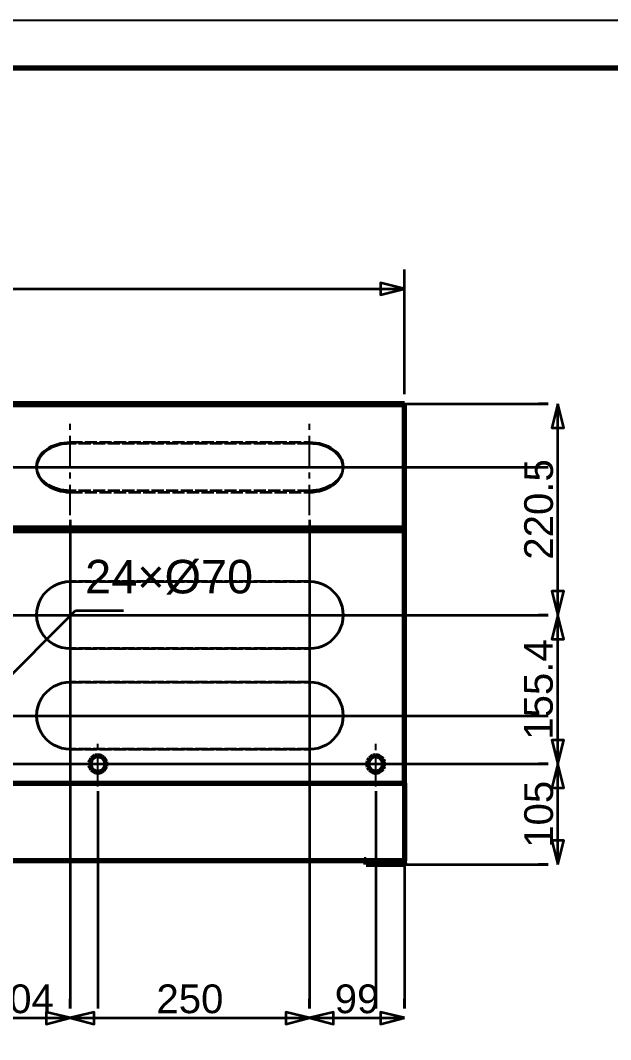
# Model space of a CAD drawing. Header units: millimetres. Extents: x 0 to 420, y 0 to 297.
# Drawn here: x 175.9 to 237.5, y 190.7 to 297 of the extents above; entities that cross this region are included whole.
import ezdxf
from ezdxf.enums import TextEntityAlignment as Align

# ---------------------------------------------------------------- set-up
doc = ezdxf.new("R2010")
doc.units = ezdxf.units.MM
doc.linetypes.add('CENTER', pattern=[5.08, 3.175, -0.635, 0.635, -0.635])
doc.linetypes.add('DASHED', pattern=[1.524, 1.27, -0.254])
doc.styles.add('GOST', font='Arial')

msp = doc.modelspace()

# ---------------------------------------------------------------- linework, layer by layer
at = {"color": 7, "lineweight": 35}
for p, q in [((216, 258), (216, 271)), ((65, 269), (216, 269)), ((216, 257), (231, 257)), ((231, 257), (230, 257)), ((232, 234.95), (232, 257)), ((80.4, 250.38), (231, 250.38)), ((105.4, 250.38), (231, 250.38)), ((115.8, 250.38), (231, 250.38)), ((140.8, 250.38), (231, 250.38)), ((151.2, 250.38), (231, 250.38)), ((176.2, 250.38), (231, 250.38)), ((186.6, 250.38), (231, 250.38)), ((211.6, 250.38), (231, 250.38)), ((181.1, 244.88), (181.1, 193.91)), ((206.1, 244.88), (206.1, 193.91)), ((173.17, 226.92), (181.66, 235.41)), ((181.66, 235.41), (186.66, 235.41)), ((80.4, 234.95), (231, 234.95)), ((105.4, 234.95), (231, 234.95)), ((115.8, 234.95), (231, 234.95)), ((140.8, 234.95), (231, 234.95)), ((151.2, 234.95), (231, 234.95)), ((176.2, 234.95), (231, 234.95)), ((186.6, 234.95), (231, 234.95)), ((211.6, 234.95), (231, 234.95)), ((231, 234.95), (230, 234.95)), ((231, 234.95), (230, 234.95)), ((232, 219.41), (232, 234.95)), ((181.1, 229.45), (181.1, 193.91)), ((206.1, 229.45), (206.1, 193.91)), ((80.4, 224.45), (231, 224.45)), ((105.4, 224.45), (231, 224.45)), ((115.8, 224.45), (231, 224.45)), ((140.8, 224.45), (231, 224.45)), ((151.2, 224.45), (231, 224.45)), ((176.2, 224.45), (231, 224.45)), ((186.6, 224.45), (231, 224.45)), ((211.6, 224.45), (231, 224.45)), ((70.85, 219.41), (231, 219.41)), ((99.85, 219.41), (231, 219.41)), ((128.85, 219.41), (231, 219.41)), ((157.85, 219.41), (231, 219.41)), ((186.85, 219.41), (231, 219.41)), ((215.85, 219.41), (231, 219.41)), ((231, 219.41), (230, 219.41)), ((231, 219.41), (230, 219.41)), ((232, 208.91), (232, 219.41)), ((181.1, 218.95), (181.1, 193.91)), ((206.1, 218.95), (206.1, 193.91)), ((184, 216.56), (184, 193.91)), ((213, 216.56), (213, 193.91)), ((216, 208.91), (216, 193.91)), ((216, 208.91), (231, 208.91)), ((231, 208.91), (230, 208.91)), ((181.1, 193.91), (181.1, 194.91)), ((181.1, 193.91), (181.1, 194.91)), ((206.1, 193.91), (206.1, 194.91)), ((206.1, 193.91), (206.1, 194.91)), ((216, 193.91), (216, 194.91)), ((170.7, 192.91), (181.1, 192.91)), ((181.1, 192.91), (206.1, 192.91)), ((206.1, 192.91), (216, 192.91))]:
    msp.add_line(p, q, dxfattribs=at)
at = {"color": 1, "lineweight": 70}
for p, q in [((216, 257), (65, 257)), ((216, 256.88), (65, 256.88)), ((216, 256.99), (216, 257)), ((216, 257), (216, 257)), ((216, 257), (216, 257)), ((216, 256.98), (216, 256.99)), ((216, 256.99), (216, 256.99)), ((216, 256.97), (216, 256.98)), ((216, 256.98), (216, 256.98)), ((216, 256.96), (216, 256.97)), ((216, 256.95), (216, 256.96)), ((216, 256.94), (216, 256.95)), ((216, 256.92), (216, 256.94)), ((216, 256.91), (216, 256.92)), ((216, 256.89), (216, 256.91)), ((216, 256.88), (216, 256.89)), ((216, 244.03), (216, 256.88)), ((216, 244.03), (65, 244.03)), ((216, 243.75), (65, 243.75)), ((216, 244.01), (216, 244.03)), ((216, 243.99), (216, 244.01)), ((216, 243.97), (216, 243.99)), ((216, 243.96), (216, 243.97)), ((216, 243.94), (216, 243.96)), ((216, 243.92), (216, 243.94)), ((216, 243.9), (216, 243.92)), ((216, 243.88), (216, 243.9)), ((216, 243.86), (216, 243.88)), ((216, 243.84), (216, 243.86)), ((216, 243.81), (216, 243.84)), ((216, 243.79), (216, 243.81)), ((216, 243.77), (216, 243.79)), ((216, 243.75), (216, 243.77)), ((216, 217.41), (216, 243.75)), ((183.72, 220.21), (183.51, 220.1)), ((183.94, 220.26), (183.72, 220.21)), ((184.17, 220.24), (183.94, 220.26)), ((184.39, 220.16), (184.17, 220.24)), ((184.58, 220.03), (184.39, 220.16)), ((212.72, 220.21), (212.51, 220.1)), ((212.94, 220.26), (212.72, 220.21)), ((213.17, 220.24), (212.94, 220.26)), ((213.39, 220.16), (213.17, 220.24)), ((213.58, 220.03), (213.39, 220.16)), ((183.22, 219.75), (183.16, 219.53)), ((183.16, 219.53), (183.16, 219.29)), ((183.16, 219.29), (183.22, 219.07)), ((183.34, 219.95), (183.22, 219.75)), ((183.51, 220.1), (183.34, 219.95)), ((184.73, 219.85), (184.58, 220.03)), ((184.82, 219.64), (184.73, 219.85)), ((184.73, 218.97), (184.82, 219.18)), ((184.85, 219.41), (184.82, 219.64)), ((184.82, 219.18), (184.85, 219.41)), ((212.22, 219.75), (212.16, 219.53)), ((212.16, 219.53), (212.16, 219.29)), ((212.16, 219.29), (212.22, 219.07)), ((212.34, 219.95), (212.22, 219.75)), ((212.51, 220.1), (212.34, 219.95)), ((213.73, 219.85), (213.58, 220.03)), ((213.82, 219.64), (213.73, 219.85)), ((213.73, 218.97), (213.82, 219.18)), ((213.85, 219.41), (213.82, 219.64)), ((213.82, 219.18), (213.85, 219.41)), ((183.22, 219.07), (183.34, 218.87)), ((183.34, 218.87), (183.51, 218.72)), ((183.51, 218.72), (183.72, 218.61)), ((183.72, 218.61), (183.94, 218.56)), ((183.94, 218.56), (184.17, 218.58)), ((184.17, 218.58), (184.39, 218.65)), ((184.39, 218.65), (184.58, 218.79)), ((184.58, 218.79), (184.73, 218.97)), ((212.22, 219.07), (212.34, 218.87)), ((212.34, 218.87), (212.51, 218.72)), ((212.51, 218.72), (212.72, 218.61)), ((212.72, 218.61), (212.94, 218.56)), ((212.94, 218.56), (213.17, 218.58)), ((213.17, 218.58), (213.39, 218.65)), ((213.39, 218.65), (213.58, 218.79)), ((213.58, 218.79), (213.73, 218.97)), ((65, 217.41), (216, 217.41)), ((216, 217.41), (216, 209.31)), ((211.8, 209.31), (69.2, 209.31)), ((211.8, 209.41), (211.8, 209.31)), ((212, 209.41), (211.8, 209.41)), ((212, 209.31), (212, 209.41)), ((212, 209.29), (212, 209.31)), ((216, 209.31), (212, 209.31)), ((212, 209.27), (212, 209.29)), ((212, 209.24), (212, 209.27)), ((212, 209.22), (212, 209.24)), ((212, 209.2), (212, 209.22)), ((212, 209.18), (212, 209.2)), ((212, 209.17), (212, 209.18)), ((212, 209.15), (212, 209.17)), ((212, 209.14), (212, 209.15)), ((212, 209.13), (212, 209.14)), ((212, 209.12), (212, 209.13)), ((212, 209.11), (212, 209.12)), ((212, 208.91), (212, 209.11)), ((212, 209.11), (212.01, 209.11)), ((212, 209.11), (212, 209.11)), ((212, 209.11), (212, 209.11)), ((212.01, 208.91), (212, 208.91)), ((212.01, 209.11), (212.03, 209.11)), ((212.03, 208.91), (212.01, 208.91)), ((212.03, 209.11), (212.06, 209.11)), ((212.06, 208.91), (212.03, 208.91)), ((212.06, 209.11), (212.1, 209.11)), ((212.1, 208.91), (212.06, 208.91)), ((212.1, 209.11), (212.15, 209.11)), ((212.15, 208.91), (212.1, 208.91)), ((212.15, 209.11), (212.22, 209.11)), ((212.22, 208.91), (212.15, 208.91)), ((212.22, 209.11), (212.29, 209.11)), ((212.29, 208.91), (212.22, 208.91)), ((212.29, 209.11), (212.38, 209.11)), ((212.38, 208.91), (212.29, 208.91)), ((212.38, 209.11), (212.47, 209.11)), ((212.47, 208.91), (212.38, 208.91)), ((212.47, 209.11), (212.57, 209.11)), ((212.57, 208.91), (212.47, 208.91)), ((212.57, 209.11), (212.67, 209.11)), ((212.67, 208.91), (212.57, 208.91)), ((212.67, 209.11), (212.78, 209.11)), ((212.78, 208.91), (212.67, 208.91)), ((212.78, 209.11), (212.89, 209.11)), ((212.89, 208.91), (212.78, 208.91)), ((212.89, 209.11), (213, 209.11)), ((213, 208.91), (212.89, 208.91)), ((215, 209.11), (213, 209.11)), ((213, 209.11), (213, 208.91)), ((215, 208.91), (213, 208.91)), ((215, 209.11), (215.11, 209.11)), ((215, 208.91), (215, 209.11)), ((215.11, 208.91), (215, 208.91)), ((215.11, 209.11), (215.22, 209.11)), ((215.22, 208.91), (215.11, 208.91)), ((215.22, 209.11), (215.33, 209.11)), ((215.33, 208.91), (215.22, 208.91)), ((215.33, 209.11), (215.43, 209.11)), ((215.43, 208.91), (215.33, 208.91)), ((215.43, 209.11), (215.53, 209.11)), ((215.53, 208.91), (215.43, 208.91)), ((215.53, 209.11), (215.62, 209.11)), ((215.62, 208.91), (215.53, 208.91)), ((215.62, 209.11), (215.71, 209.11)), ((215.71, 208.91), (215.62, 208.91)), ((215.71, 209.11), (215.78, 209.11)), ((215.78, 208.91), (215.71, 208.91)), ((215.78, 209.11), (215.85, 209.11)), ((215.85, 208.91), (215.78, 208.91)), ((215.85, 209.11), (215.9, 209.11)), ((215.9, 208.91), (215.85, 208.91)), ((215.9, 209.11), (215.94, 209.11)), ((215.94, 208.91), (215.9, 208.91)), ((215.94, 209.11), (215.97, 209.11)), ((215.97, 208.91), (215.94, 208.91)), ((215.97, 209.11), (215.99, 209.11)), ((215.99, 208.91), (215.97, 208.91)), ((215.99, 209.11), (216, 209.11)), ((216, 208.91), (215.99, 208.91)), ((216, 209.29), (216, 209.31)), ((216, 209.27), (216, 209.29)), ((216, 209.24), (216, 209.27)), ((216, 209.22), (216, 209.24)), ((216, 209.2), (216, 209.22)), ((216, 209.18), (216, 209.2)), ((216, 209.17), (216, 209.18)), ((216, 209.15), (216, 209.17)), ((216, 209.14), (216, 209.15)), ((216, 209.13), (216, 209.14)), ((216, 209.12), (216, 209.13)), ((216, 209.11), (216, 209.12)), ((216, 209.11), (216, 208.91)), ((216, 209.11), (216, 209.08)), ((216, 209.11), (216, 209.11)), ((216, 209.11), (216, 209.11)), ((216, 209.08), (216, 209.06)), ((216, 209.06), (216, 209.04)), ((216, 209.04), (216, 209.02)), ((216, 209.02), (216, 209)), ((216, 209), (216, 208.98)), ((216, 208.98), (216, 208.96)), ((216, 208.96), (216, 208.95)), ((216, 208.95), (216, 208.94)), ((216, 208.94), (216, 208.93)), ((216, 208.93), (216, 208.92)), ((216, 208.92), (216, 208.91)), ((216, 208.91), (216, 208.91)), ((216, 208.91), (216, 208.91))]:
    msp.add_line(p, q, dxfattribs=at)
at = {"color": 5, "linetype": 'DASHED', "lineweight": 35}
for p, q in [((216, 257), (65, 257)), ((65, 256.8), (216, 256.8)), ((65, 256.8), (216, 256.8)), ((177.62, 257), (177.6, 257)), ((177.6, 257), (177.62, 257)), ((177.62, 256.8), (177.6, 256.8)), ((177.6, 256.8), (177.62, 256.8)), ((177.69, 257), (177.62, 257)), ((177.62, 257), (177.69, 257)), ((177.69, 256.8), (177.62, 256.8)), ((177.62, 256.8), (177.69, 256.8)), ((177.8, 257), (177.69, 257)), ((177.69, 257), (177.8, 257)), ((177.8, 256.8), (177.69, 256.8)), ((177.69, 256.8), (177.8, 256.8)), ((177.95, 257), (177.8, 257)), ((177.8, 257), (177.95, 257)), ((177.95, 256.8), (177.8, 256.8)), ((177.8, 256.8), (177.95, 256.8)), ((178.14, 257), (177.95, 257)), ((177.95, 257), (178.14, 257)), ((178.14, 256.8), (177.95, 256.8)), ((177.95, 256.8), (178.14, 256.8)), ((178.36, 257), (178.14, 257)), ((178.14, 257), (178.36, 257)), ((178.36, 256.8), (178.14, 256.8)), ((178.14, 256.8), (178.36, 256.8)), ((178.63, 257), (178.36, 257)), ((178.36, 257), (178.63, 257)), ((178.63, 256.8), (178.36, 256.8)), ((178.36, 256.8), (178.63, 256.8)), ((178.92, 257), (178.63, 257)), ((178.63, 257), (178.92, 257)), ((178.92, 256.8), (178.63, 256.8)), ((178.63, 256.8), (178.92, 256.8)), ((179.24, 257), (178.92, 257)), ((178.92, 257), (179.24, 257)), ((179.24, 256.8), (178.92, 256.8)), ((178.92, 256.8), (179.24, 256.8)), ((179.58, 257), (179.24, 257)), ((179.24, 257), (179.58, 257)), ((179.58, 256.8), (179.24, 256.8)), ((179.24, 256.8), (179.58, 256.8)), ((179.94, 257), (179.58, 257)), ((179.58, 257), (179.94, 257)), ((179.94, 256.8), (179.58, 256.8)), ((179.58, 256.8), (179.94, 256.8)), ((180.32, 257), (179.94, 257)), ((179.94, 257), (180.32, 257)), ((180.32, 256.8), (179.94, 256.8)), ((179.94, 256.8), (180.32, 256.8)), ((180.71, 257), (180.32, 257)), ((180.32, 257), (180.71, 257)), ((180.71, 256.8), (180.32, 256.8)), ((180.32, 256.8), (180.71, 256.8)), ((181.1, 257), (180.71, 257)), ((180.71, 257), (181.1, 257)), ((181.1, 256.8), (180.71, 256.8)), ((180.71, 256.8), (181.1, 256.8)), ((181.1, 257), (206.1, 257)), ((206.1, 257), (181.1, 257)), ((206.1, 256.8), (181.1, 256.8)), ((181.1, 256.8), (206.1, 256.8)), ((206.1, 257), (206.49, 257)), ((206.49, 257), (206.1, 257)), ((206.1, 256.8), (206.49, 256.8)), ((206.49, 256.8), (206.1, 256.8)), ((206.49, 257), (206.88, 257)), ((206.88, 257), (206.49, 257)), ((206.49, 256.8), (206.88, 256.8)), ((206.88, 256.8), (206.49, 256.8)), ((206.88, 257), (207.26, 257)), ((207.26, 257), (206.88, 257)), ((206.88, 256.8), (207.26, 256.8)), ((207.26, 256.8), (206.88, 256.8)), ((207.26, 257), (207.62, 257)), ((207.62, 257), (207.26, 257)), ((207.26, 256.8), (207.62, 256.8)), ((207.62, 256.8), (207.26, 256.8)), ((207.62, 257), (207.96, 257)), ((207.96, 257), (207.62, 257)), ((207.62, 256.8), (207.96, 256.8)), ((207.96, 256.8), (207.62, 256.8)), ((207.96, 257), (208.28, 257)), ((208.28, 257), (207.96, 257)), ((207.96, 256.8), (208.28, 256.8)), ((208.28, 256.8), (207.96, 256.8)), ((208.28, 257), (208.57, 257)), ((208.57, 257), (208.28, 257)), ((208.28, 256.8), (208.57, 256.8)), ((208.57, 256.8), (208.28, 256.8)), ((208.57, 257), (208.84, 257)), ((208.84, 257), (208.57, 257)), ((208.57, 256.8), (208.84, 256.8)), ((208.84, 256.8), (208.57, 256.8)), ((208.84, 257), (209.06, 257)), ((209.06, 257), (208.84, 257)), ((208.84, 256.8), (209.06, 256.8)), ((209.06, 256.8), (208.84, 256.8)), ((209.06, 257), (209.25, 257)), ((209.25, 257), (209.06, 257)), ((209.06, 256.8), (209.25, 256.8)), ((209.25, 256.8), (209.06, 256.8)), ((209.25, 257), (209.4, 257)), ((209.4, 257), (209.25, 257)), ((209.25, 256.8), (209.4, 256.8)), ((209.4, 256.8), (209.25, 256.8)), ((209.4, 257), (209.51, 257)), ((209.51, 257), (209.4, 257)), ((209.4, 256.8), (209.51, 256.8)), ((209.51, 256.8), (209.4, 256.8)), ((209.51, 257), (209.58, 257)), ((209.58, 257), (209.51, 257)), ((209.51, 256.8), (209.58, 256.8)), ((209.58, 256.8), (209.51, 256.8)), ((209.58, 257), (209.6, 257)), ((209.6, 257), (209.58, 257)), ((209.58, 256.8), (209.6, 256.8)), ((209.6, 256.8), (209.58, 256.8)), ((216, 256.8), (216, 257)), ((216, 256.8), (216, 257)), ((216, 257), (216, 257)), ((216, 257), (216, 257)), ((216, 257), (216, 256.99)), ((216, 256.99), (216, 256.99)), ((216, 256.99), (216, 256.98)), ((216, 256.98), (216, 256.98)), ((216, 256.98), (216, 256.97)), ((216, 256.97), (216, 256.96)), ((216, 256.96), (216, 256.95)), ((216, 256.95), (216, 256.94)), ((216, 256.94), (216, 256.92)), ((216, 256.92), (216, 256.91)), ((216, 256.91), (216, 256.89)), ((216, 256.89), (216, 256.88)), ((216, 256.88), (216, 244.03)), ((216, 256.74), (216, 256.88)), ((216, 256.74), (216, 256.88)), ((216, 256.8), (216, 256.8)), ((216, 256.8), (216, 256.8)), ((216, 256.8), (216, 256.8)), ((216, 256.8), (216, 256.79)), ((216, 256.79), (216, 256.8)), ((216, 256.8), (216, 256.8)), ((216, 256.8), (216, 256.8)), ((216, 256.8), (216, 256.8)), ((216, 256.79), (216, 256.79)), ((216, 256.79), (216, 256.79)), ((216, 256.79), (216, 256.78)), ((216, 256.78), (216, 256.79)), ((216, 256.79), (216, 256.79)), ((216, 256.79), (216, 256.79)), ((216, 256.78), (216, 256.78)), ((216, 256.78), (216, 256.77)), ((216, 256.77), (216, 256.78)), ((216, 256.78), (216, 256.78)), ((216, 256.77), (216, 256.77)), ((216, 256.77), (216, 256.76)), ((216, 256.76), (216, 256.77)), ((216, 256.77), (216, 256.77)), ((216, 256.76), (216, 256.75)), ((216, 256.75), (216, 256.76)), ((216, 256.75), (216, 256.75)), ((216, 256.75), (216, 256.74)), ((216, 256.74), (216, 256.75)), ((216, 256.75), (216, 256.75)), ((216, 256.74), (216, 243.89)), ((216, 243.89), (216, 256.74)), ((178.19, 251.86), (178.39, 252.06)), ((178.39, 252.06), (178.63, 252.24)), ((178.63, 252.1), (178.39, 251.92)), ((178.63, 252.24), (178.88, 252.41)), ((178.88, 252.27), (178.63, 252.1)), ((178.88, 252.41), (179.16, 252.56)), ((179.16, 252.42), (178.88, 252.27)), ((179.16, 252.56), (179.45, 252.68)), ((179.45, 252.55), (179.16, 252.42)), ((179.45, 252.68), (179.76, 252.79)), ((179.76, 252.65), (179.45, 252.55)), ((179.76, 252.79), (180.08, 252.87)), ((180.08, 252.74), (179.76, 252.65)), ((180.08, 252.87), (180.42, 252.93)), ((180.42, 252.8), (180.08, 252.74)), ((180.42, 252.93), (180.76, 252.97)), ((180.76, 252.83), (180.42, 252.8)), ((180.76, 252.97), (181.1, 252.98)), ((181.1, 252.84), (180.76, 252.83)), ((181.1, 252.98), (206.1, 252.98)), ((206.1, 252.84), (181.1, 252.84)), ((206.1, 252.98), (206.44, 252.97)), ((206.44, 252.83), (206.1, 252.84)), ((206.44, 252.97), (206.78, 252.93)), ((206.78, 252.8), (206.44, 252.83)), ((206.78, 252.93), (207.12, 252.87)), ((207.12, 252.74), (206.78, 252.8)), ((207.12, 252.87), (207.44, 252.79)), ((207.44, 252.65), (207.12, 252.74)), ((207.44, 252.79), (207.75, 252.68)), ((207.75, 252.55), (207.44, 252.65)), ((207.75, 252.68), (208.04, 252.56)), ((208.04, 252.42), (207.75, 252.55)), ((208.04, 252.56), (208.32, 252.41)), ((208.32, 252.27), (208.04, 252.42)), ((208.32, 252.41), (208.57, 252.24)), ((208.57, 252.1), (208.32, 252.27)), ((208.57, 252.24), (208.81, 252.06)), ((208.81, 251.92), (208.57, 252.1)), ((208.81, 252.06), (209.01, 251.86)), ((177.67, 250.94), (177.75, 251.19)), ((177.75, 251.05), (177.67, 250.81)), ((177.75, 251.19), (177.87, 251.42)), ((177.87, 251.28), (177.75, 251.05)), ((177.87, 251.42), (178.01, 251.64)), ((178.01, 251.51), (177.87, 251.28)), ((178.01, 251.64), (178.19, 251.86)), ((178.19, 251.72), (178.01, 251.51)), ((178.39, 251.92), (178.19, 251.72)), ((209.01, 251.72), (208.81, 251.92)), ((209.01, 251.86), (209.19, 251.64)), ((209.19, 251.51), (209.01, 251.72)), ((209.19, 251.64), (209.33, 251.42)), ((209.33, 251.28), (209.19, 251.51)), ((209.33, 251.42), (209.45, 251.19)), ((209.45, 251.05), (209.33, 251.28)), ((209.45, 251.19), (209.53, 250.94)), ((209.53, 250.81), (209.45, 251.05)), ((177.6, 250.45), (177.62, 250.7)), ((177.62, 250.56), (177.6, 250.31)), ((177.62, 250.2), (177.6, 250.45)), ((177.6, 250.31), (177.62, 250.06)), ((177.62, 250.7), (177.67, 250.94)), ((177.67, 250.81), (177.62, 250.56)), ((177.67, 249.96), (177.62, 250.2)), ((177.62, 250.06), (177.67, 249.82)), ((177.75, 249.72), (177.67, 249.96)), ((209.53, 249.96), (209.45, 249.72)), ((209.53, 250.94), (209.58, 250.7)), ((209.58, 250.56), (209.53, 250.81)), ((209.58, 250.2), (209.53, 249.96)), ((209.53, 249.82), (209.58, 250.06)), ((209.58, 250.7), (209.6, 250.45)), ((209.6, 250.31), (209.58, 250.56)), ((209.6, 250.45), (209.58, 250.2)), ((209.58, 250.06), (209.6, 250.31)), ((177.67, 249.82), (177.75, 249.58)), ((177.87, 249.48), (177.75, 249.72)), ((177.75, 249.58), (177.87, 249.34)), ((178.01, 249.26), (177.87, 249.48)), ((177.87, 249.34), (178.01, 249.12)), ((178.19, 249.04), (178.01, 249.26)), ((178.01, 249.12), (178.19, 248.91)), ((178.39, 248.85), (178.19, 249.04)), ((178.19, 248.91), (178.39, 248.71)), ((209.01, 249.04), (208.81, 248.85)), ((208.81, 248.71), (209.01, 248.91)), ((209.19, 249.26), (209.01, 249.04)), ((209.01, 248.91), (209.19, 249.12)), ((209.33, 249.48), (209.19, 249.26)), ((209.19, 249.12), (209.33, 249.34)), ((209.45, 249.72), (209.33, 249.48)), ((209.33, 249.34), (209.45, 249.58)), ((209.45, 249.58), (209.53, 249.82)), ((178.63, 248.66), (178.39, 248.85)), ((178.39, 248.71), (178.63, 248.52)), ((178.88, 248.49), (178.63, 248.66)), ((178.63, 248.52), (178.88, 248.36)), ((179.16, 248.35), (178.88, 248.49)), ((178.88, 248.36), (179.16, 248.21)), ((179.45, 248.22), (179.16, 248.35)), ((179.16, 248.21), (179.45, 248.08)), ((179.76, 248.11), (179.45, 248.22)), ((179.45, 248.08), (179.76, 247.97)), ((180.08, 248.03), (179.76, 248.11)), ((179.76, 247.97), (180.08, 247.89)), ((180.42, 247.97), (180.08, 248.03)), ((180.08, 247.89), (180.42, 247.83)), ((180.76, 247.93), (180.42, 247.97)), ((180.42, 247.83), (180.76, 247.79)), ((181.1, 247.92), (180.76, 247.93)), ((180.76, 247.79), (181.1, 247.78)), ((206.1, 247.92), (181.1, 247.92)), ((206.44, 247.93), (206.1, 247.92)), ((206.1, 247.78), (206.44, 247.79)), ((206.78, 247.97), (206.44, 247.93)), ((206.44, 247.79), (206.78, 247.83)), ((207.12, 248.03), (206.78, 247.97)), ((206.78, 247.83), (207.12, 247.89)), ((207.44, 248.11), (207.12, 248.03)), ((207.12, 247.89), (207.44, 247.97)), ((207.75, 248.22), (207.44, 248.11)), ((207.44, 247.97), (207.75, 248.08)), ((208.04, 248.35), (207.75, 248.22)), ((207.75, 248.08), (208.04, 248.21)), ((208.32, 248.49), (208.04, 248.35)), ((208.04, 248.21), (208.32, 248.36)), ((208.57, 248.66), (208.32, 248.49)), ((208.32, 248.36), (208.57, 248.52)), ((208.81, 248.85), (208.57, 248.66)), ((208.57, 248.52), (208.81, 248.71)), ((181.1, 247.78), (206.1, 247.78)), ((216, 243.89), (216, 244.03)), ((216, 244.03), (216, 244.01)), ((216, 243.89), (216, 244.03)), ((216, 244.01), (216, 243.99)), ((216, 243.99), (216, 243.97)), ((216, 243.97), (216, 243.96)), ((216, 243.96), (216, 243.94)), ((216, 243.94), (216, 243.92)), ((216, 243.92), (216, 243.9)), ((216, 243.9), (216, 243.88)), ((216, 243.89), (216, 243.88)), ((216, 243.88), (216, 243.89)), ((216, 243.88), (216, 243.87)), ((216, 243.88), (216, 243.86)), ((216, 243.87), (216, 243.88)), ((216, 243.87), (216, 243.86)), ((216, 243.86), (216, 243.87)), ((216, 243.86), (216, 243.85)), ((216, 243.86), (216, 243.84)), ((216, 243.85), (216, 243.86)), ((216, 243.85), (216, 243.84)), ((216, 243.84), (216, 243.85)), ((216, 243.84), (216, 243.83)), ((216, 243.84), (216, 243.81)), ((216, 243.83), (216, 243.84)), ((216, 243.83), (216, 243.82)), ((216, 243.82), (216, 243.83)), ((216, 243.82), (216, 243.81)), ((216, 243.81), (216, 243.82)), ((216, 243.81), (216, 243.8)), ((216, 243.81), (216, 243.79)), ((216, 243.8), (216, 243.81)), ((216, 243.8), (216, 243.79)), ((216, 243.79), (216, 243.8)), ((216, 243.79), (216, 243.78)), ((216, 243.79), (216, 243.77)), ((216, 243.78), (216, 243.79)), ((216, 243.78), (216, 243.77)), ((216, 243.77), (216, 243.78)), ((216, 243.77), (216, 243.76)), ((216, 243.77), (216, 243.75)), ((216, 243.76), (216, 243.77)), ((216, 243.76), (216, 243.75)), ((216, 243.75), (216, 243.76)), ((216, 243.75), (216, 209.31)), ((216, 243.75), (216, 217.41)), ((216, 217.41), (216, 243.75)), ((180.19, 238.33), (179.76, 238.18)), ((179.76, 238.18), (180.19, 238.33)), ((180.64, 238.42), (180.19, 238.33)), ((180.19, 238.33), (180.64, 238.42)), ((181.1, 238.45), (180.64, 238.42)), ((180.64, 238.42), (181.1, 238.45)), ((181.1, 238.45), (206.1, 238.45)), ((206.1, 238.45), (181.1, 238.45)), ((206.56, 238.42), (206.1, 238.45)), ((206.1, 238.45), (206.56, 238.42)), ((207.01, 238.33), (206.56, 238.42)), ((206.56, 238.42), (207.01, 238.33)), ((207.44, 238.18), (207.01, 238.33)), ((207.01, 238.33), (207.44, 238.18)), ((178.63, 237.42), (178.32, 237.08)), ((178.32, 237.08), (178.63, 237.42)), ((178.97, 237.73), (178.63, 237.42)), ((178.63, 237.42), (178.97, 237.73)), ((179.35, 237.98), (178.97, 237.73)), ((178.97, 237.73), (179.35, 237.98)), ((179.76, 238.18), (179.35, 237.98)), ((179.35, 237.98), (179.76, 238.18)), ((207.85, 237.98), (207.44, 238.18)), ((207.44, 238.18), (207.85, 237.98)), ((208.23, 237.73), (207.85, 237.98)), ((207.85, 237.98), (208.23, 237.73)), ((208.57, 237.42), (208.23, 237.73)), ((208.23, 237.73), (208.57, 237.42)), ((208.88, 237.08), (208.57, 237.42)), ((208.57, 237.42), (208.88, 237.08)), ((177.87, 236.29), (177.72, 235.86)), ((177.72, 235.86), (177.87, 236.29)), ((178.07, 236.7), (177.87, 236.29)), ((177.87, 236.29), (178.07, 236.7)), ((178.32, 237.08), (178.07, 236.7)), ((178.07, 236.7), (178.32, 237.08)), ((209.13, 236.7), (208.88, 237.08)), ((208.88, 237.08), (209.13, 236.7)), ((209.33, 236.29), (209.13, 236.7)), ((209.13, 236.7), (209.33, 236.29)), ((209.48, 235.86), (209.33, 236.29)), ((209.33, 236.29), (209.48, 235.86)), ((177.63, 235.41), (177.6, 234.95)), ((177.6, 234.95), (177.63, 235.41)), ((177.72, 235.86), (177.63, 235.41)), ((177.63, 235.41), (177.72, 235.86)), ((209.57, 235.41), (209.48, 235.86)), ((209.48, 235.86), (209.57, 235.41)), ((209.6, 234.95), (209.57, 235.41)), ((209.57, 235.41), (209.6, 234.95)), ((177.6, 234.95), (177.63, 234.49)), ((177.63, 234.49), (177.6, 234.95)), ((177.63, 234.49), (177.72, 234.04)), ((177.72, 234.04), (177.63, 234.49)), ((177.72, 234.04), (177.87, 233.61)), ((177.87, 233.61), (177.72, 234.04)), ((209.33, 233.61), (209.48, 234.04)), ((209.48, 234.04), (209.33, 233.61)), ((209.48, 234.04), (209.57, 234.49)), ((209.57, 234.49), (209.48, 234.04)), ((209.57, 234.49), (209.6, 234.95)), ((209.6, 234.95), (209.57, 234.49)), ((177.87, 233.61), (178.07, 233.2)), ((178.07, 233.2), (177.87, 233.61)), ((178.07, 233.2), (178.32, 232.82)), ((178.32, 232.82), (178.07, 233.2)), ((208.88, 232.82), (209.13, 233.2)), ((209.13, 233.2), (208.88, 232.82)), ((209.13, 233.2), (209.33, 233.61)), ((209.33, 233.61), (209.13, 233.2)), ((178.32, 232.82), (178.63, 232.47)), ((178.63, 232.47), (178.32, 232.82)), ((178.63, 232.47), (178.97, 232.17)), ((178.97, 232.17), (178.63, 232.47)), ((178.97, 232.17), (179.35, 231.92)), ((179.35, 231.92), (178.97, 232.17)), ((179.35, 231.92), (179.76, 231.72)), ((179.76, 231.72), (179.35, 231.92)), ((207.44, 231.72), (207.85, 231.92)), ((207.85, 231.92), (207.44, 231.72)), ((207.85, 231.92), (208.23, 232.17)), ((208.23, 232.17), (207.85, 231.92)), ((208.23, 232.17), (208.57, 232.47)), ((208.57, 232.47), (208.23, 232.17)), ((208.57, 232.47), (208.88, 232.82)), ((208.88, 232.82), (208.57, 232.47)), ((179.76, 231.72), (180.19, 231.57)), ((180.19, 231.57), (179.76, 231.72)), ((180.19, 231.57), (180.64, 231.48)), ((180.64, 231.48), (180.19, 231.57)), ((180.64, 231.48), (181.1, 231.45)), ((181.1, 231.45), (180.64, 231.48)), ((206.1, 231.45), (181.1, 231.45)), ((181.1, 231.45), (206.1, 231.45)), ((206.1, 231.45), (206.56, 231.48)), ((206.56, 231.48), (206.1, 231.45)), ((206.56, 231.48), (207.01, 231.57)), ((207.01, 231.57), (206.56, 231.48)), ((207.01, 231.57), (207.44, 231.72)), ((207.44, 231.72), (207.01, 231.57)), ((179.76, 227.68), (179.35, 227.48)), ((179.35, 227.48), (179.76, 227.68)), ((180.19, 227.83), (179.76, 227.68)), ((179.76, 227.68), (180.19, 227.83)), ((180.64, 227.92), (180.19, 227.83)), ((180.19, 227.83), (180.64, 227.92)), ((181.1, 227.95), (180.64, 227.92)), ((180.64, 227.92), (181.1, 227.95)), ((181.1, 227.95), (206.1, 227.95)), ((206.1, 227.95), (181.1, 227.95)), ((206.56, 227.92), (206.1, 227.95)), ((206.1, 227.95), (206.56, 227.92)), ((207.01, 227.83), (206.56, 227.92)), ((206.56, 227.92), (207.01, 227.83)), ((207.44, 227.68), (207.01, 227.83)), ((207.01, 227.83), (207.44, 227.68)), ((207.85, 227.48), (207.44, 227.68)), ((207.44, 227.68), (207.85, 227.48)), ((178.32, 226.58), (178.07, 226.2)), ((178.07, 226.2), (178.32, 226.58)), ((178.63, 226.92), (178.32, 226.58)), ((178.32, 226.58), (178.63, 226.92)), ((178.97, 227.23), (178.63, 226.92)), ((178.63, 226.92), (178.97, 227.23)), ((179.35, 227.48), (178.97, 227.23)), ((178.97, 227.23), (179.35, 227.48)), ((208.23, 227.23), (207.85, 227.48)), ((207.85, 227.48), (208.23, 227.23)), ((208.57, 226.92), (208.23, 227.23)), ((208.23, 227.23), (208.57, 226.92)), ((208.88, 226.58), (208.57, 226.92)), ((208.57, 226.92), (208.88, 226.58)), ((209.13, 226.2), (208.88, 226.58)), ((208.88, 226.58), (209.13, 226.2)), ((177.87, 225.79), (177.72, 225.36)), ((177.72, 225.36), (177.87, 225.79)), ((178.07, 226.2), (177.87, 225.79)), ((177.87, 225.79), (178.07, 226.2)), ((209.33, 225.79), (209.13, 226.2)), ((209.13, 226.2), (209.33, 225.79)), ((209.48, 225.36), (209.33, 225.79)), ((209.33, 225.79), (209.48, 225.36)), ((177.63, 224.91), (177.6, 224.45)), ((177.6, 224.45), (177.63, 224.91)), ((177.6, 224.45), (177.63, 223.99)), ((177.63, 223.99), (177.6, 224.45)), ((177.72, 225.36), (177.63, 224.91)), ((177.63, 224.91), (177.72, 225.36)), ((209.57, 224.91), (209.48, 225.36)), ((209.48, 225.36), (209.57, 224.91)), ((209.6, 224.45), (209.57, 224.91)), ((209.57, 224.91), (209.6, 224.45)), ((209.57, 223.99), (209.6, 224.45)), ((209.6, 224.45), (209.57, 223.99)), ((177.63, 223.99), (177.72, 223.54)), ((177.72, 223.54), (177.63, 223.99)), ((177.72, 223.54), (177.87, 223.11)), ((177.87, 223.11), (177.72, 223.54)), ((209.33, 223.11), (209.48, 223.54)), ((209.48, 223.54), (209.33, 223.11)), ((209.48, 223.54), (209.57, 223.99)), ((209.57, 223.99), (209.48, 223.54)), ((177.87, 223.11), (178.07, 222.7)), ((178.07, 222.7), (177.87, 223.11)), ((178.07, 222.7), (178.32, 222.32)), ((178.32, 222.32), (178.07, 222.7)), ((178.32, 222.32), (178.63, 221.97)), ((178.63, 221.97), (178.32, 222.32)), ((208.57, 221.97), (208.88, 222.32)), ((208.88, 222.32), (208.57, 221.97)), ((208.88, 222.32), (209.13, 222.7)), ((209.13, 222.7), (208.88, 222.32)), ((209.13, 222.7), (209.33, 223.11)), ((209.33, 223.11), (209.13, 222.7)), ((178.63, 221.97), (178.97, 221.67)), ((178.97, 221.67), (178.63, 221.97)), ((178.97, 221.67), (179.35, 221.42)), ((179.35, 221.42), (178.97, 221.67)), ((179.35, 221.42), (179.76, 221.22)), ((179.76, 221.22), (179.35, 221.42)), ((179.76, 221.22), (180.19, 221.07)), ((180.19, 221.07), (179.76, 221.22)), ((207.01, 221.07), (207.44, 221.22)), ((207.44, 221.22), (207.01, 221.07)), ((207.44, 221.22), (207.85, 221.42)), ((207.85, 221.42), (207.44, 221.22)), ((207.85, 221.42), (208.23, 221.67)), ((208.23, 221.67), (207.85, 221.42)), ((208.23, 221.67), (208.57, 221.97)), ((208.57, 221.97), (208.23, 221.67)), ((180.19, 221.07), (180.64, 220.98)), ((180.64, 220.98), (180.19, 221.07)), ((180.64, 220.98), (181.1, 220.95)), ((181.1, 220.95), (180.64, 220.98)), ((206.1, 220.95), (181.1, 220.95)), ((181.1, 220.95), (206.1, 220.95)), ((183.51, 220.1), (183.72, 220.21)), ((183.72, 220.21), (183.94, 220.26)), ((183.94, 220.26), (184.17, 220.24)), ((184.17, 220.24), (184.39, 220.16)), ((184.39, 220.16), (184.58, 220.03)), ((206.1, 220.95), (206.56, 220.98)), ((206.56, 220.98), (206.1, 220.95)), ((206.56, 220.98), (207.01, 221.07)), ((207.01, 221.07), (206.56, 220.98)), ((212.51, 220.1), (212.72, 220.21)), ((212.72, 220.21), (212.94, 220.26)), ((212.94, 220.26), (213.17, 220.24)), ((213.17, 220.24), (213.39, 220.16)), ((213.39, 220.16), (213.58, 220.03)), ((183.16, 219.53), (183.22, 219.75)), ((183.16, 219.29), (183.16, 219.53)), ((183.22, 219.07), (183.16, 219.29)), ((183.22, 219.75), (183.34, 219.95)), ((183.34, 219.95), (183.51, 220.1)), ((184.58, 220.03), (184.73, 219.85)), ((184.73, 219.85), (184.82, 219.64)), ((184.82, 219.18), (184.73, 218.97)), ((184.82, 219.64), (184.85, 219.41)), ((184.85, 219.41), (184.82, 219.18)), ((212.16, 219.53), (212.22, 219.75)), ((212.16, 219.29), (212.16, 219.53)), ((212.22, 219.07), (212.16, 219.29)), ((212.22, 219.75), (212.34, 219.95)), ((212.34, 219.95), (212.51, 220.1)), ((213.58, 220.03), (213.73, 219.85)), ((213.73, 219.85), (213.82, 219.64)), ((213.82, 219.18), (213.73, 218.97)), ((213.82, 219.64), (213.85, 219.41)), ((213.85, 219.41), (213.82, 219.18)), ((183.34, 218.87), (183.22, 219.07)), ((183.51, 218.72), (183.34, 218.87)), ((183.72, 218.61), (183.51, 218.72)), ((183.94, 218.56), (183.72, 218.61)), ((184.17, 218.58), (183.94, 218.56)), ((184.39, 218.65), (184.17, 218.58)), ((184.58, 218.79), (184.39, 218.65)), ((184.73, 218.97), (184.58, 218.79)), ((212.34, 218.87), (212.22, 219.07)), ((212.51, 218.72), (212.34, 218.87)), ((212.72, 218.61), (212.51, 218.72)), ((212.94, 218.56), (212.72, 218.61)), ((213.17, 218.58), (212.94, 218.56)), ((213.39, 218.65), (213.17, 218.58)), ((213.58, 218.79), (213.39, 218.65)), ((213.73, 218.97), (213.58, 218.79)), ((216, 217.41), (65, 217.41)), ((211.8, 209.31), (69.2, 209.31)), ((211.8, 209.31), (211.8, 209.41)), ((211.8, 209.41), (212, 209.41)), ((212, 209.41), (212, 209.31)), ((212, 209.26), (212, 209.31)), ((212, 209.22), (212, 209.26)), ((212, 209.18), (212, 209.22)), ((212, 209.14), (212, 209.18)), ((212, 209.1), (212, 209.14)), ((212, 209.11), (216, 209.11)), ((212, 208.91), (212, 209.11)), ((212, 209.06), (212, 209.1)), ((212, 209.03), (212, 209.06)), ((212, 209), (212, 209.03)), ((212, 208.97), (212, 209)), ((212, 208.95), (212, 208.97)), ((212, 208.93), (212, 208.95)), ((212, 208.92), (212, 208.93)), ((212, 208.91), (212, 208.92)), ((216, 208.91), (212, 208.91)), ((212, 208.91), (212, 208.91)), ((213.32, 209.11), (213.3, 209.11)), ((213.3, 209.11), (213.32, 209.11)), ((213.32, 208.91), (213.3, 208.91)), ((213.3, 208.91), (213.32, 208.91)), ((213.37, 209.11), (213.32, 209.11)), ((213.32, 209.11), (213.37, 209.11)), ((213.37, 208.91), (213.32, 208.91)), ((213.32, 208.91), (213.37, 208.91)), ((213.45, 209.11), (213.37, 209.11)), ((213.37, 209.11), (213.45, 209.11)), ((213.45, 208.91), (213.37, 208.91)), ((213.37, 208.91), (213.45, 208.91)), ((213.56, 209.11), (213.45, 209.11)), ((213.45, 209.11), (213.56, 209.11)), ((213.56, 208.91), (213.45, 208.91)), ((213.45, 208.91), (213.56, 208.91)), ((213.7, 209.11), (213.56, 209.11)), ((213.56, 209.11), (213.7, 209.11)), ((213.7, 208.91), (213.56, 208.91)), ((213.56, 208.91), (213.7, 208.91)), ((213.84, 209.11), (213.7, 209.11)), ((213.7, 209.11), (213.84, 209.11)), ((213.84, 208.91), (213.7, 208.91)), ((213.7, 208.91), (213.84, 208.91)), ((214, 209.11), (213.84, 209.11)), ((213.84, 209.11), (214, 209.11)), ((214, 208.91), (213.84, 208.91)), ((213.84, 208.91), (214, 208.91)), ((214.16, 209.11), (214, 209.11)), ((214, 209.11), (214.16, 209.11)), ((214.16, 208.91), (214, 208.91)), ((214, 208.91), (214.16, 208.91)), ((214.3, 209.11), (214.16, 209.11)), ((214.16, 209.11), (214.3, 209.11)), ((214.3, 208.91), (214.16, 208.91)), ((214.16, 208.91), (214.3, 208.91)), ((214.44, 209.11), (214.3, 209.11)), ((214.3, 209.11), (214.44, 209.11)), ((214.44, 208.91), (214.3, 208.91)), ((214.3, 208.91), (214.44, 208.91)), ((214.55, 209.11), (214.44, 209.11)), ((214.44, 209.11), (214.55, 209.11)), ((214.55, 208.91), (214.44, 208.91)), ((214.44, 208.91), (214.55, 208.91)), ((214.63, 209.11), (214.55, 209.11)), ((214.55, 209.11), (214.63, 209.11)), ((214.63, 208.91), (214.55, 208.91)), ((214.55, 208.91), (214.63, 208.91)), ((214.68, 209.11), (214.63, 209.11)), ((214.63, 209.11), (214.68, 209.11)), ((214.68, 208.91), (214.63, 208.91)), ((214.63, 208.91), (214.68, 208.91)), ((214.7, 209.11), (214.68, 209.11)), ((214.68, 209.11), (214.7, 209.11)), ((214.7, 208.91), (214.68, 208.91)), ((214.68, 208.91), (214.7, 208.91)), ((214.7, 209.11), (214.7, 208.91)), ((216, 209.31), (216, 209.29)), ((216, 209.29), (216, 209.28)), ((216, 209.28), (216, 209.26)), ((216, 209.26), (216, 209.25)), ((216, 209.25), (216, 209.24)), ((216, 209.24), (216, 209.22)), ((216, 209.22), (216, 209.21)), ((216, 209.21), (216, 209.19)), ((216, 209.19), (216, 209.18)), ((216, 209.18), (216, 209.16)), ((216, 209.16), (216, 209.15)), ((216, 209.15), (216, 209.14)), ((216, 209.14), (216, 209.12)), ((216, 209.12), (216, 209.11)), ((216, 209.11), (216, 208.91))]:
    msp.add_line(p, q, dxfattribs=at)
at = {"color": 4, "linetype": 'CENTER', "lineweight": 25}
for p, q in [((181.1, 245.38), (181.1, 255.38)), ((206.1, 245.38), (206.1, 255.38)), ((176.1, 250.38), (186.1, 250.38)), ((201.1, 250.38), (211.1, 250.38)), ((181.1, 229.95), (181.1, 239.95)), ((206.1, 229.95), (206.1, 239.95)), ((176.1, 234.95), (186.1, 234.95)), ((201.1, 234.95), (211.1, 234.95)), ((181.1, 219.45), (181.1, 229.45)), ((206.1, 219.45), (206.1, 229.45)), ((176.1, 224.45), (186.1, 224.45)), ((201.1, 224.45), (211.1, 224.45)), ((184, 217.06), (184, 221.76)), ((213, 217.06), (213, 221.76)), ((181.65, 219.41), (186.35, 219.41)), ((210.65, 219.41), (215.35, 219.41))]:
    msp.add_line(p, q, dxfattribs=at)
at = {"color": 7, "lineweight": 25}
msp.add_lwpolyline([(0, 0), (420, 0), (420, 297), (0, 297)], close=True, dxfattribs=at)
at = {"color": 7, "lineweight": 70}
msp.add_lwpolyline([(20, 5), (415, 5), (415, 292), (20, 292)], close=True, dxfattribs=at)
at = {"color": 7, "lineweight": 35}
for points in [[(216, 269), (213.5, 269.62), (213.5, 268.38)], [(232, 257), (231.38, 254.5), (232.62, 254.5)], [(232, 234.95), (232.62, 237.45), (231.38, 237.45)], [(232, 234.95), (231.38, 232.45), (232.62, 232.45)], [(232, 219.41), (232.62, 221.91), (231.38, 221.91)], [(232, 219.41), (231.38, 216.91), (232.62, 216.91)], [(232, 208.91), (232.62, 211.41), (231.38, 211.41)], [(181.1, 192.91), (178.6, 193.53), (178.6, 192.28)], [(181.1, 192.91), (183.6, 192.28), (183.6, 193.53)], [(206.1, 192.91), (203.6, 193.53), (203.6, 192.28)], [(206.1, 192.91), (208.6, 192.28), (208.6, 193.53)], [(216, 192.91), (213.5, 193.53), (213.5, 192.28)]]:
    msp.add_lwpolyline(points, close=True, dxfattribs=at)

# ---------------------------------------------------------------- texts
at = {"color": 7, "style": 'GOST'}
for s, p in [('220.5', (230, 245.97)), ('155.4', (230, 227.18)), ('105', (230, 214.16))]:
    msp.add_text(s, height=3, rotation=90, dxfattribs=at).set_placement(p, align=Align.MIDDLE)
msp.add_text('24×Ø70', height=3.5, dxfattribs=at).set_placement((182.66, 237.21))
for s, p in [('104', (175.9, 194.91)), ('250', (193.6, 194.91)), ('99', (211.05, 194.91))]:
    msp.add_text(s, height=3, dxfattribs=at).set_placement(p, align=Align.MIDDLE)

doc.saveas('drawing.dxf')
